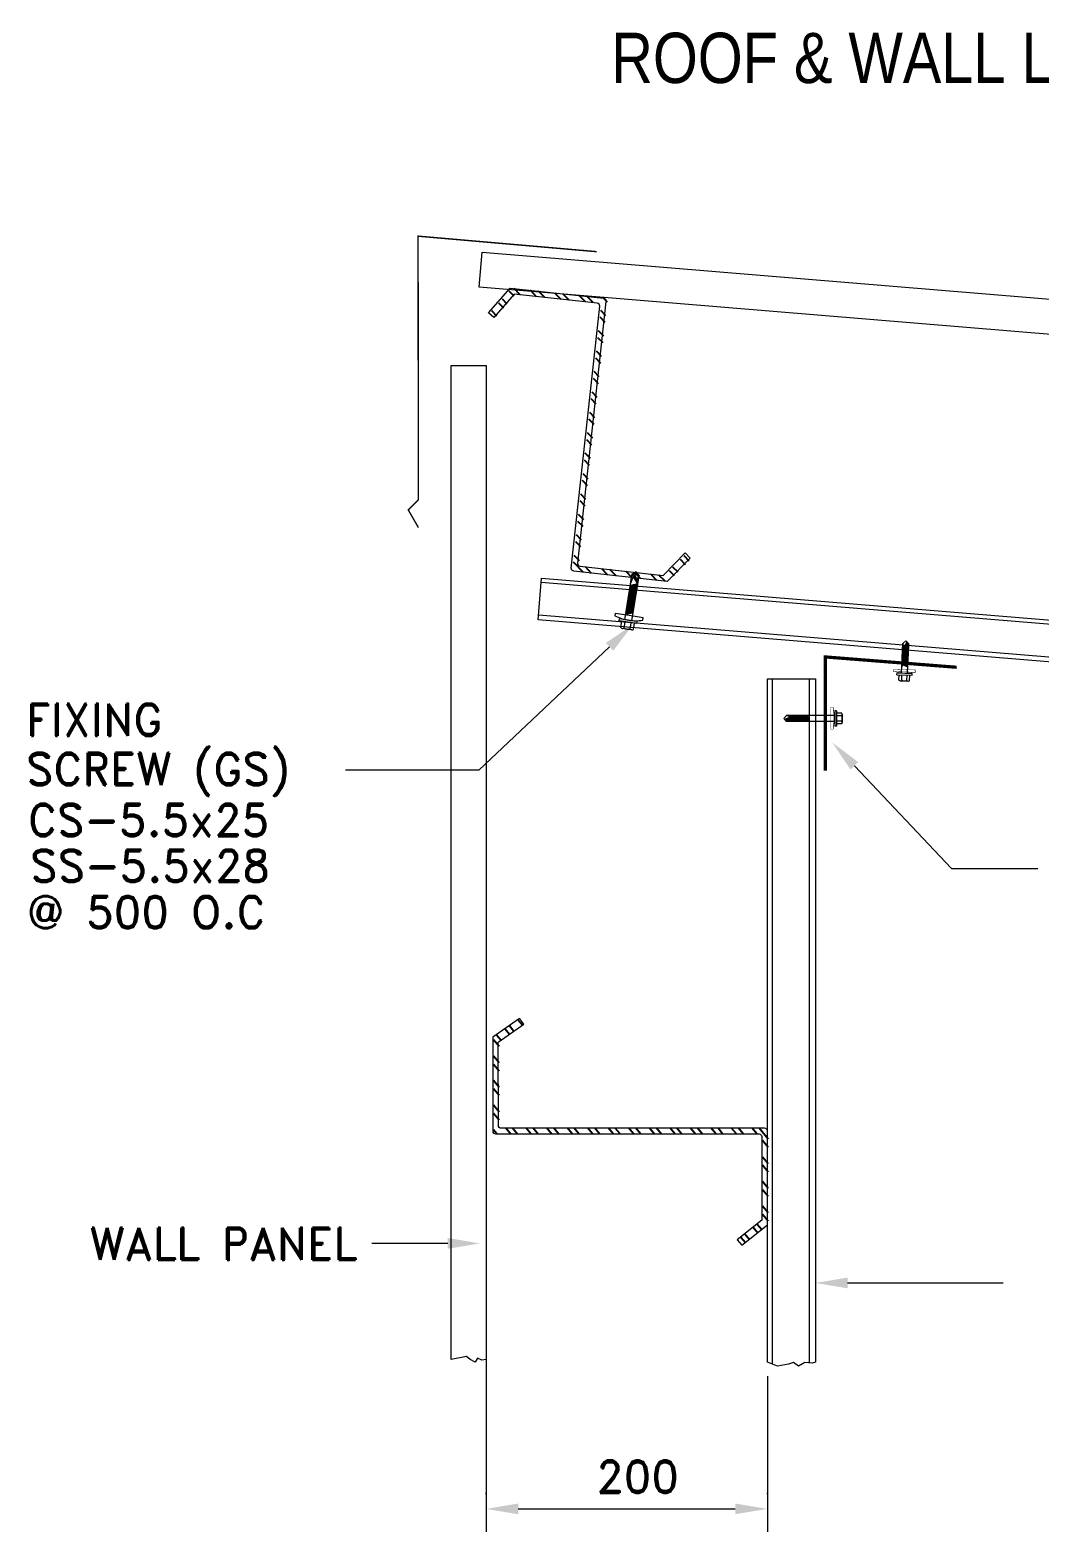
# Model space of a CAD drawing. Header units: millimetres. Extents: x 0 to 2669304, y -3314102 to 0.
# Drawn here: x 2469615 to 2475180, y -3292081 to -3283803 of the extents above; entities that cross this region are included whole.
import ezdxf

# ---------------------------------------------------------------- set-up
doc = ezdxf.new("R2010")
doc.units = ezdxf.units.MM
doc.header["$LTSCALE"] = 0.4
doc.header["$MEASUREMENT"] = 0
doc.header["$PDMODE"] = 34
for name, color, linetype in [('Dim', 7, 'Continuous'), ('MISCEL', 7, 'Continuous'), ('SECONDARY', 6, 'Continuous'), ('SHEETING', 150, 'Continuous')]:
    doc.layers.add(name, color=color, linetype=linetype)
doc.layers.add('TEXT', color=7, linetype='Continuous', lineweight=13)
doc.styles.add('ROMAND', font='romand.shx')
doc.styles.get("Standard").update_dxf_attribs({"font": 'ARIALN.TTF'})

# ---------------------------------------------------------------- blocks, each defined once
blk = doc.blocks.new('*X825')
at = {"color": 0}
for p, q in [((157.03, 187.26), (157.47, 187.7)), ((150.8, 186.86), (151.06, 187.12)), ((151.78, 186.78), (152.22, 187.22)), ((152.36, 186.84), (152.81, 187.28)), ((153.53, 186.94), (153.97, 187.38)), ((154.11, 186.99), (154.56, 187.44)), ((155.28, 187.1), (155.72, 187.54)), ((155.86, 187.15), (156.31, 187.6)), ((157.46, 187.15), (157.82, 187.52)), ((157.94, 186.58), (158.3, 186.94)), ((158.18, 186.29), (158.55, 186.65)), ((150.89, 185.89), (151.26, 186.26)), ((150.93, 185.4), (151.3, 185.77)), ((158.67, 185.71), (159.03, 186.08)), ((151.02, 184.43), (151.39, 184.8)), ((151.06, 183.94), (151.43, 184.31)), ((151.15, 182.97), (151.52, 183.34)), ((151.19, 182.48), (151.56, 182.85)), ((151.28, 181.51), (151.65, 181.88)), ((151.32, 181.02), (151.69, 181.39)), ((151.41, 180.05), (151.78, 180.42)), ((151.46, 179.56), (151.83, 179.93)), ((151.54, 178.59), (151.91, 178.96)), ((151.59, 178.1), (151.96, 178.47)), ((151.67, 177.13), (152.04, 177.5)), ((151.72, 176.64), (152.09, 177.01)), ((151.81, 175.67), (152.18, 176.04)), ((151.85, 175.18), (152.22, 175.55)), ((151.94, 174.21), (152.31, 174.58)), ((151.98, 173.72), (152.35, 174.09)), ((152.07, 172.75), (152.44, 173.12)), ((152.11, 172.27), (152.48, 172.63)), ((152.2, 171.29), (152.57, 171.66)), ((152.24, 170.81), (152.61, 171.17)), ((152.33, 169.83), (152.7, 170.2)), ((152.38, 169.35), (152.74, 169.71)), ((144.63, 168.49), (144.99, 168.86)), ((144.89, 168.22), (145.25, 168.58)), ((152.46, 168.37), (152.83, 168.74)), ((145.4, 167.68), (145.77, 168.04)), ((145.66, 167.41), (146.02, 167.77)), ((146.32, 167.01), (146.77, 167.45)), ((146.91, 167.06), (147.35, 167.5)), ((148.07, 167.17), (148.52, 167.61)), ((148.66, 167.22), (149.1, 167.66)), ((149.82, 167.33), (150.27, 167.77)), ((150.41, 167.38), (150.85, 167.82)), ((151.57, 167.48), (152.02, 167.93)), ((152.16, 167.54), (152.88, 168.25))]:
    blk.add_line(p, q, dxfattribs=at)

msp = doc.modelspace()

# ---------------------------------------------------------------- linework, layer by layer
at = {"color": 7, "lineweight": 9}
for p, q in [((2472128.3235, -3291873.0698), (2472128.3235, -3291864.7344)), ((2473678.6357, -3291873.0698), (2473678.6357, -3291864.7344)), ((2472305.6163, -3291953.3808), (2473501.3429, -3291953.3808))]:
    msp.add_line(p, q, dxfattribs=at)
for points in [[(2472305.6163, -3291923.832), (2472305.6163, -3291982.9296), (2472128.3235, -3291953.3808)], [(2473501.3429, -3291923.832), (2473501.3429, -3291982.9296), (2473678.6357, -3291953.3808)]]:
    msp.add_solid(points, dxfattribs=at)
at = {"layer": 'Defpoints', "lineweight": 9}
for p in [(2473678.6357, -3291953.3808), (2472128.3235, -3291961.7162), (2473678.6357, -3291961.7162)]:
    msp.add_point(p, dxfattribs=at)
at = {"layer": 'Dim', "color": 7, "lineweight": 9}
for p, q in [((2472808.7213, -3287201.7728), (2472088.5878, -3287882.5497)), ((2472088.5878, -3287882.5497), (2471354.1009, -3287882.5497)), ((2474157.3624, -3287858.0447), (2474692.5222, -3288424.3275)), ((2474692.5222, -3288424.3275), (2475168.6617, -3288424.3275)), ((2471916.9817, -3290490.0803), (2471498.6226, -3290490.0803)), ((2474120.0921, -3290708.0811), (2474977.4398, -3290708.0811))]:
    msp.add_line(p, q, dxfattribs=at)
at = {"layer": 'Dim', "lineweight": 9}
for p, q in [((2472128.3235, -3290815.2707), (2472128.3235, -3292080.5784)), ((2473678.6357, -3291221.0481), (2473678.6357, -3292080.5784))]:
    msp.add_line(p, q, dxfattribs=at)
at = {"layer": 'Dim', "color": 7, "lineweight": 9}
for points in [[(2472788.423, -3287180.2993), (2472829.0195, -3287223.2463), (2472937.5624, -3287079.9833)], [(2474135.8864, -3287878.3403), (2474178.8384, -3287837.749), (2474035.5884, -3287729.1888)], [(2471916.9817, -3290460.5315), (2471916.9817, -3290519.6291), (2472094.2745, -3290490.0803)], [(2474120.0921, -3290737.6299), (2474120.0921, -3290678.5323), (2473942.7993, -3290708.0811)]]:
    msp.add_solid(points, dxfattribs=at)
at = {"layer": 'MISCEL', "lineweight": 9}
for p, q in [((2472923.5199, -3286857.2585), (2472932.0848, -3286803.0149)), ((2472923.9106, -3286854.6311), (2472939.67, -3286814.2494)), ((2472928.943, -3286822.8535), (2472929.933, -3286816.6025)), ((2472954.4226, -3286788.5892), (2472932.0848, -3286803.0149)), ((2472964.2315, -3286854.0794), (2472932.555, -3286802.7112)), ((2472964.2315, -3286854.0794), (2472940.2002, -3286798.3959)), ((2472964.2315, -3286854.0794), (2472946.0877, -3286793.9718)), ((2472971.3918, -3286808.8649), (2472954.4226, -3286788.5892)), ((2472971.3887, -3286808.8611), (2472959.6575, -3286838.9266)), ((2472963.8408, -3286856.7068), (2472971.3918, -3286808.8649)), ((2472892.8653, -3287052.5842), (2472923.5199, -3286857.2585)), ((2472956.4094, -3286904.0335), (2472914.7287, -3286912.771)), ((2472956.7413, -3286901.9377), (2472915.0606, -3286910.6751)), ((2472957.0732, -3286899.8418), (2472915.3925, -3286908.5793)), ((2472957.4051, -3286897.7459), (2472915.7244, -3286906.4834)), ((2472957.737, -3286895.6501), (2472916.0563, -3286904.3875)), ((2472958.0689, -3286893.5542), (2472916.3882, -3286902.2917)), ((2472958.4008, -3286891.4583), (2472916.7202, -3286900.1958)), ((2472958.7328, -3286889.3625), (2472917.0521, -3286898.0999)), ((2472959.0647, -3286887.2666), (2472917.384, -3286896.0041)), ((2472959.3966, -3286885.1707), (2472917.7159, -3286893.9082)), ((2472953.5669, -3286903.888), (2472917.7446, -3286911.3973)), ((2472959.7285, -3286883.0749), (2472918.0478, -3286891.8123)), ((2472953.8988, -3286901.7921), (2472918.0765, -3286909.3015)), ((2472960.0604, -3286880.979), (2472918.3797, -3286889.7165)), ((2472954.2307, -3286899.6962), (2472918.4084, -3286907.2056)), ((2472960.3923, -3286878.8831), (2472918.7116, -3286887.6206)), ((2472954.5626, -3286897.6004), (2472918.7403, -3286905.1097)), ((2472960.7242, -3286876.7873), (2472919.0435, -3286885.5247)), ((2472954.8945, -3286895.5045), (2472919.0722, -3286903.0139)), ((2472961.0561, -3286874.6914), (2472919.3754, -3286883.4289)), ((2472955.2264, -3286893.4086), (2472919.4042, -3286900.918)), ((2472961.388, -3286872.5955), (2472919.7074, -3286881.333)), ((2472955.5583, -3286891.3128), (2472919.7361, -3286898.8222)), ((2472961.72, -3286870.4997), (2472920.0393, -3286879.2372)), ((2472955.8902, -3286889.2169), (2472920.068, -3286896.7263)), ((2472962.0519, -3286868.4038), (2472920.3712, -3286877.1413)), ((2472956.2221, -3286887.121), (2472920.3999, -3286894.6304)), ((2472962.3838, -3286866.3079), (2472920.7031, -3286875.0454)), ((2472956.5541, -3286885.0252), (2472920.7318, -3286892.5346)), ((2472962.7157, -3286864.2121), (2472921.035, -3286872.9496)), ((2472956.886, -3286882.9293), (2472921.0637, -3286890.4387)), ((2472963.0476, -3286862.1162), (2472921.3669, -3286870.8537)), ((2472957.2179, -3286880.8334), (2472921.3956, -3286888.3428)), ((2472963.3795, -3286860.0203), (2472921.6988, -3286868.7578)), ((2472957.5498, -3286878.7376), (2472921.7275, -3286886.247)), ((2472963.7114, -3286857.9245), (2472922.0307, -3286866.662)), ((2472957.8817, -3286876.6417), (2472922.0594, -3286884.1511)), ((2472964.0433, -3286855.8286), (2472922.3626, -3286864.5661)), ((2472958.2136, -3286874.5458), (2472922.3914, -3286882.0552)), ((2472958.5455, -3286872.45), (2472922.7233, -3286879.9594)), ((2472958.8774, -3286870.3541), (2472923.0552, -3286877.8635)), ((2472959.2093, -3286868.2582), (2472923.3871, -3286875.7676)), ((2472959.5413, -3286866.1624), (2472923.719, -3286873.6718)), ((2472959.8732, -3286864.0665), (2472924.0509, -3286871.5759)), ((2472960.2051, -3286861.9706), (2472924.3828, -3286869.48)), ((2472960.537, -3286859.8748), (2472924.7147, -3286867.3842)), ((2472960.8689, -3286857.7789), (2472925.0466, -3286865.2883)), ((2472932.1108, -3287058.7993), (2472963.8383, -3286856.6987)), ((2472957.8089, -3286843.6643), (2472957.7264, -3286843.8758)), ((2472943.502, -3286985.5377), (2472901.8213, -3286994.2752)), ((2472943.8339, -3286983.4419), (2472902.1532, -3286992.1793)), ((2472944.1658, -3286981.346), (2472902.4851, -3286990.0835)), ((2472944.4977, -3286979.2501), (2472902.817, -3286987.9876)), ((2472944.8296, -3286977.1543), (2472903.1489, -3286985.8917)), ((2472945.1615, -3286975.0584), (2472903.4808, -3286983.7959)), ((2472945.4935, -3286972.9625), (2472903.8128, -3286981.7)), ((2472945.8254, -3286970.8667), (2472904.1447, -3286979.6041)), ((2472946.1573, -3286968.7708), (2472904.4766, -3286977.5083)), ((2472946.4892, -3286966.6749), (2472904.8085, -3286975.4124)), ((2472940.6595, -3286985.3922), (2472904.8372, -3286992.9015)), ((2472946.8211, -3286964.5791), (2472905.1404, -3286973.3165)), ((2472940.9914, -3286983.2963), (2472905.1691, -3286990.8057)), ((2472947.153, -3286962.4832), (2472905.4723, -3286971.2207)), ((2472941.3233, -3286981.2004), (2472905.501, -3286988.7098)), ((2472947.4849, -3286960.3873), (2472905.8042, -3286969.1248)), ((2472941.6552, -3286979.1046), (2472905.8329, -3286986.614)), ((2472947.8168, -3286958.2915), (2472906.1361, -3286967.0289)), ((2472941.9871, -3286977.0087), (2472906.1648, -3286984.5181)), ((2472948.1487, -3286956.1956), (2472906.4681, -3286964.9331)), ((2472942.319, -3286974.9128), (2472906.4968, -3286982.4222)), ((2472948.4807, -3286954.0997), (2472906.8, -3286962.8372)), ((2472942.6509, -3286972.817), (2472906.8287, -3286980.3264)), ((2472948.8126, -3286952.0039), (2472907.1319, -3286960.7414)), ((2472942.9828, -3286970.7211), (2472907.1606, -3286978.2305)), ((2472949.1445, -3286949.908), (2472907.4638, -3286958.6455)), ((2472943.3148, -3286968.6252), (2472907.4925, -3286976.1346)), ((2472949.4228, -3286948.1505), (2472907.7421, -3286956.888)), ((2472943.6467, -3286966.5294), (2472907.8244, -3286974.0388)), ((2472949.7547, -3286946.0546), (2472908.074, -3286954.7921)), ((2472943.9786, -3286964.4335), (2472908.1563, -3286971.9429)), ((2472950.0866, -3286943.9588), (2472908.4059, -3286952.6963)), ((2472944.3105, -3286962.3376), (2472908.4882, -3286969.847)), ((2472950.4185, -3286941.8629), (2472908.7378, -3286950.6004)), ((2472944.6424, -3286960.2418), (2472908.8201, -3286967.7512)), ((2472950.7504, -3286939.767), (2472909.0698, -3286948.5045)), ((2472944.9743, -3286958.1459), (2472909.1521, -3286965.6553)), ((2472951.0824, -3286937.6712), (2472909.4017, -3286946.4087)), ((2472945.3062, -3286956.05), (2472909.484, -3286963.5594)), ((2472951.4143, -3286935.5753), (2472909.7336, -3286944.3128)), ((2472945.6381, -3286953.9542), (2472909.8159, -3286961.4636)), ((2472951.7462, -3286933.4794), (2472910.0655, -3286942.2169)), ((2472945.97, -3286951.8583), (2472910.1478, -3286959.3677)), ((2472952.0781, -3286931.3836), (2472910.3974, -3286940.1211)), ((2472946.2987, -3286949.783), (2472910.4764, -3286957.2924)), ((2472952.41, -3286929.2877), (2472910.7293, -3286938.0252)), ((2472946.5803, -3286948.0049), (2472910.758, -3286955.5143)), ((2472952.7583, -3286927.088), (2472911.0777, -3286935.8255)), ((2472946.9122, -3286945.9091), (2472911.0899, -3286953.4185)), ((2472953.0903, -3286924.9922), (2472911.4096, -3286933.7297)), ((2472947.2441, -3286943.8132), (2472911.4218, -3286951.3226)), ((2472953.4222, -3286922.8963), (2472911.7415, -3286931.6338)), ((2472947.576, -3286941.7174), (2472911.7538, -3286949.2267)), ((2472953.7541, -3286920.8004), (2472912.0734, -3286929.5379)), ((2472947.9079, -3286939.6215), (2472912.0857, -3286947.1309)), ((2472954.086, -3286918.7046), (2472912.4053, -3286927.4421)), ((2472948.2398, -3286937.5256), (2472912.4176, -3286945.035)), ((2472954.4179, -3286916.6087), (2472912.7372, -3286925.3462)), ((2472948.5717, -3286935.4298), (2472912.7495, -3286942.9391)), ((2472954.7498, -3286914.5128), (2472913.0691, -3286923.2503)), ((2472948.9037, -3286933.3339), (2472913.0814, -3286940.8433)), ((2472955.0817, -3286912.417), (2472913.401, -3286921.1545)), ((2472949.2356, -3286931.238), (2472913.4133, -3286938.7474)), ((2472955.4136, -3286910.3211), (2472913.7329, -3286919.0586)), ((2472949.5839, -3286929.0383), (2472913.7617, -3286936.5477)), ((2472955.7456, -3286908.2252), (2472914.0649, -3286916.9627)), ((2472949.9158, -3286926.9425), (2472914.0936, -3286934.4519)), ((2472956.0775, -3286906.1294), (2472914.3968, -3286914.8669)), ((2472950.2477, -3286924.8466), (2472914.4255, -3286932.356)), ((2472950.5797, -3286922.7508), (2472914.7574, -3286930.2601)), ((2472950.9116, -3286920.6549), (2472915.0893, -3286928.1643)), ((2472951.2435, -3286918.559), (2472915.4212, -3286926.0684)), ((2472951.5754, -3286916.4632), (2472915.7531, -3286923.9725)), ((2472951.9073, -3286914.3673), (2472916.085, -3286921.8767)), ((2472952.2392, -3286912.2714), (2472916.4169, -3286919.7808)), ((2472952.5711, -3286910.1756), (2472916.7489, -3286917.6849)), ((2472952.903, -3286908.0797), (2472917.0808, -3286915.5891)), ((2472953.2349, -3286905.9838), (2472917.4127, -3286913.4932)), ((2472861.9487, -3287058.9317), (2472863.6857, -3287047.9632)), ((2472959.7787, -3287074.4245), (2472861.9487, -3287058.9317)), ((2472961.5157, -3287063.456), (2472863.6857, -3287047.9632)), ((2472870.7937, -3287095.7495), (2472876.2653, -3287061.1989)), ((2472888.7417, -3287098.8471), (2472894.2528, -3287064.0475)), ((2472938.8552, -3287014.8798), (2472897.1745, -3287023.6173)), ((2472939.1871, -3287012.784), (2472897.5064, -3287021.5215)), ((2472939.519, -3287010.6881), (2472897.8384, -3287019.4256)), ((2472939.851, -3287008.5922), (2472898.1703, -3287017.3297)), ((2472940.1829, -3287006.4964), (2472898.5022, -3287015.2339)), ((2472940.5148, -3287004.4005), (2472898.8341, -3287013.138)), ((2472940.8467, -3287002.3046), (2472899.166, -3287011.0421)), ((2472941.1786, -3287000.2088), (2472899.4979, -3287008.9463)), ((2472941.5105, -3286998.1129), (2472899.8298, -3287006.8504)), ((2472935.6808, -3287016.8301), (2472899.8585, -3287024.3395)), ((2472941.8424, -3286996.017), (2472900.1617, -3287004.7545)), ((2472936.0127, -3287014.7343), (2472900.1904, -3287022.2437)), ((2472942.1743, -3286993.9212), (2472900.4936, -3287002.6587)), ((2472936.3446, -3287012.6384), (2472900.5224, -3287020.1478)), ((2472942.5062, -3286991.8253), (2472900.8256, -3287000.5628)), ((2472936.6765, -3287010.5425), (2472900.8543, -3287018.0519)), ((2472942.8382, -3286989.7295), (2472901.1575, -3286998.4669)), ((2472937.0084, -3287008.4467), (2472901.1862, -3287015.9561)), ((2472943.1701, -3286987.6336), (2472901.4894, -3286996.3711)), ((2472937.3404, -3287006.3508), (2472901.5181, -3287013.8602)), ((2472937.6723, -3287004.255), (2472901.85, -3287011.7643)), ((2472938.0042, -3287002.1591), (2472902.1819, -3287009.6685)), ((2472938.3361, -3287000.0632), (2472902.5138, -3287007.5726)), ((2472938.668, -3286997.9674), (2472902.8457, -3287005.4767)), ((2472938.9999, -3286995.8715), (2472903.1776, -3287003.3809)), ((2472939.3318, -3286993.7756), (2472903.5096, -3287001.285)), ((2472939.6637, -3286991.6798), (2472903.8415, -3286999.1891)), ((2472939.9956, -3286989.5839), (2472904.1734, -3286997.0933)), ((2472940.3276, -3286987.488), (2472904.5053, -3286994.9974)), ((2472921.9635, -3287104.1083), (2472927.4746, -3287069.3087)), ((2472959.7787, -3287074.4245), (2472961.5157, -3287063.456)), ((2472931.0218, -3287108.7793), (2472878.6835, -3287100.4907)), ((2472939.9905, -3287106.7078), (2472945.4621, -3287072.1573)), ((2474417.6722, -3287346.6515), (2474422.7651, -3287221.8087)), ((2474419.1021, -3287310.2307), (2474456.7665, -3287208.5714)), ((2474419.1748, -3287308.4467), (2474456.8393, -3287206.7874)), ((2474419.2476, -3287306.6627), (2474456.9121, -3287205.0034)), ((2474419.3204, -3287304.8787), (2474456.9848, -3287203.2194)), ((2474419.3932, -3287303.0947), (2474457.0576, -3287201.4354)), ((2474419.4659, -3287301.3107), (2474457.1304, -3287199.6514)), ((2474419.534, -3287299.6414), (2474457.1985, -3287197.9821)), ((2474421.4712, -3287310.5807), (2474454.5055, -3287206.9394)), ((2474421.544, -3287308.7967), (2474454.5783, -3287205.1554)), ((2474421.6168, -3287307.0127), (2474454.6511, -3287203.3713)), ((2474421.6896, -3287305.2287), (2474454.7239, -3287201.5873)), ((2474421.7623, -3287303.4447), (2474454.7966, -3287199.8033)), ((2474421.8351, -3287301.6607), (2474454.8694, -3287198.0193)), ((2474422.1506, -3287235.5019), (2474455.0926, -3287249.6034)), ((2474422.1577, -3287235.329), (2474455.0997, -3287249.4306)), ((2474422.2234, -3287233.7179), (2474455.1654, -3287247.8194)), ((2474422.2304, -3287233.545), (2474455.1724, -3287247.6466)), ((2474422.2962, -3287231.9339), (2474455.2382, -3287246.0354)), ((2474422.3032, -3287231.761), (2474455.2452, -3287245.8626)), ((2474422.3689, -3287230.1499), (2474455.311, -3287244.2514)), ((2474422.376, -3287229.977), (2474455.318, -3287244.0786)), ((2474422.4417, -3287228.3659), (2474455.3837, -3287242.4674)), ((2474422.4488, -3287228.193), (2474455.3908, -3287242.2946)), ((2474422.5145, -3287226.5819), (2474455.4565, -3287240.6834)), ((2474422.5216, -3287226.409), (2474455.4636, -3287240.5106)), ((2474422.5873, -3287224.7979), (2474455.5293, -3287238.8994)), ((2474422.5943, -3287224.625), (2474455.5363, -3287238.7266)), ((2474422.6601, -3287223.0139), (2474455.6021, -3287237.1154)), ((2474422.6671, -3287222.841), (2474455.6091, -3287236.9426)), ((2474422.7328, -3287221.2299), (2474455.6748, -3287235.3314)), ((2474422.7399, -3287221.057), (2474455.6819, -3287235.1586)), ((2474422.7617, -3287221.8151), (2474447.671, -3287175.2262)), ((2474422.7617, -3287221.8151), (2474451.7965, -3287179.8498)), ((2474422.7617, -3287221.8151), (2474424.3318, -3287183.3284)), ((2474422.7617, -3287221.8151), (2474457.3903, -3287184.6743)), ((2474422.8056, -3287219.4459), (2474455.7476, -3287233.5474)), ((2474422.8784, -3287217.6619), (2474455.8204, -3287231.7634)), ((2474422.9512, -3287215.8779), (2474455.8932, -3287229.9794)), ((2474423.0239, -3287214.0939), (2474455.966, -3287228.1954)), ((2474423.0967, -3287212.3099), (2474456.0387, -3287226.4114)), ((2474423.1695, -3287210.5259), (2474456.1115, -3287224.6274)), ((2474423.2423, -3287208.7419), (2474456.1843, -3287222.8434)), ((2474423.3151, -3287206.9579), (2474456.2571, -3287221.0594)), ((2474423.3878, -3287205.1739), (2474456.3298, -3287219.2754)), ((2474423.4606, -3287203.3899), (2474456.4026, -3287217.4914)), ((2474423.5334, -3287201.6059), (2474456.4754, -3287215.7074)), ((2474423.6062, -3287199.8219), (2474456.5482, -3287213.9234)), ((2474423.6789, -3287198.0379), (2474456.621, -3287212.1394)), ((2474423.7517, -3287196.2539), (2474456.6937, -3287210.3554)), ((2474424.3318, -3287183.3284), (2474441.6847, -3287169.4071)), ((2474424.335, -3287183.3258), (2474429.0412, -3287210.0703)), ((2474424.5268, -3287235.679), (2474452.8387, -3287247.7985)), ((2474424.5926, -3287234.0679), (2474452.9044, -3287246.1874)), ((2474424.5996, -3287233.895), (2474452.9115, -3287246.0145)), ((2474424.6653, -3287232.2839), (2474452.9772, -3287244.4034)), ((2474424.6724, -3287232.111), (2474452.9842, -3287244.2305)), ((2474424.7381, -3287230.4999), (2474453.05, -3287242.6194)), ((2474424.7452, -3287230.327), (2474453.057, -3287242.4465)), ((2474424.8109, -3287228.7159), (2474453.1227, -3287240.8354)), ((2474424.818, -3287228.543), (2474453.1298, -3287240.6625)), ((2474424.8837, -3287226.9319), (2474453.1955, -3287239.0514)), ((2474424.8907, -3287226.759), (2474453.2026, -3287238.8785)), ((2474424.9565, -3287225.1479), (2474453.2683, -3287237.2674)), ((2474424.9635, -3287224.975), (2474453.2753, -3287237.0945)), ((2474425.0292, -3287223.3639), (2474453.3411, -3287235.4834)), ((2474425.0363, -3287223.191), (2474453.3481, -3287235.3105)), ((2474425.102, -3287221.5799), (2474453.4139, -3287233.6994)), ((2474425.1748, -3287219.7959), (2474453.4866, -3287231.9154)), ((2474425.2476, -3287218.0119), (2474453.5594, -3287230.1314)), ((2474425.3203, -3287216.2279), (2474453.6322, -3287228.3474)), ((2474425.3931, -3287214.4439), (2474453.705, -3287226.5634)), ((2474425.4659, -3287212.6599), (2474453.7777, -3287224.7794)), ((2474425.5387, -3287210.8759), (2474453.8505, -3287222.9954)), ((2474425.6115, -3287209.0919), (2474453.9233, -3287221.2114)), ((2474425.6842, -3287207.3079), (2474453.9961, -3287219.4274)), ((2474425.757, -3287205.5239), (2474454.0689, -3287217.6434)), ((2474425.8298, -3287203.7399), (2474454.1416, -3287215.8594)), ((2474425.9026, -3287201.9559), (2474454.2144, -3287214.0754)), ((2474425.9753, -3287200.1719), (2474454.2872, -3287212.2914)), ((2474426.0481, -3287198.3879), (2474454.36, -3287210.5074)), ((2474426.1209, -3287196.6039), (2474454.4327, -3287208.7234)), ((2474429.7828, -3287214.2846), (2474429.8159, -3287214.4727)), ((2474441.6847, -3287169.4071), (2474457.728, -3287185.0026)), ((2474455.9356, -3287228.9383), (2474449.6121, -3287193.0167)), ((2474451.078, -3287348.0143), (2474455.9356, -3287228.9383)), ((2474455.9356, -3287228.9383), (2474457.728, -3287185.0026)), ((2474457.0391, -3287201.8892), (2474457.2562, -3287196.5684)), ((2474419.6068, -3287297.8574), (2474452.5488, -3287311.959)), ((2474419.6796, -3287296.0734), (2474452.6216, -3287310.175)), ((2474419.7524, -3287294.2894), (2474452.6944, -3287308.391)), ((2474419.8252, -3287292.5054), (2474452.7672, -3287306.607)), ((2474419.8979, -3287290.7214), (2474452.8399, -3287304.823)), ((2474419.9707, -3287288.9374), (2474452.9127, -3287303.039)), ((2474420.0435, -3287287.1534), (2474452.9855, -3287301.255)), ((2474420.1163, -3287285.3694), (2474453.0583, -3287299.471)), ((2474420.1891, -3287283.5854), (2474453.1311, -3287297.687)), ((2474420.2654, -3287281.7131), (2474453.2074, -3287295.8146)), ((2474420.3382, -3287279.9291), (2474453.2802, -3287294.0306)), ((2474420.411, -3287278.1451), (2474453.353, -3287292.2466)), ((2474420.4838, -3287276.3611), (2474453.4258, -3287290.4626)), ((2474420.5565, -3287274.5771), (2474453.4986, -3287288.6786)), ((2474420.6293, -3287272.7931), (2474453.5713, -3287286.8946)), ((2474420.7021, -3287271.0091), (2474453.6441, -3287285.1106)), ((2474420.7749, -3287269.2251), (2474453.7169, -3287283.3266)), ((2474420.8477, -3287267.4411), (2474453.7897, -3287281.5426)), ((2474420.9204, -3287265.6571), (2474453.8624, -3287279.7586)), ((2474420.9826, -3287264.1342), (2474453.9246, -3287278.2358)), ((2474420.9932, -3287263.8731), (2474453.9352, -3287277.9746)), ((2474421.0553, -3287262.3502), (2474453.9973, -3287276.4518)), ((2474421.066, -3287262.0891), (2474454.008, -3287276.1906)), ((2474421.1281, -3287260.5662), (2474454.0701, -3287274.6678)), ((2474421.1388, -3287260.3051), (2474454.0808, -3287274.4066)), ((2474421.2009, -3287258.7822), (2474454.1429, -3287272.8838)), ((2474421.2115, -3287258.5211), (2474454.1536, -3287272.6226)), ((2474421.2737, -3287256.9982), (2474454.2157, -3287271.0998)), ((2474421.2843, -3287256.7371), (2474454.2263, -3287270.8386)), ((2474421.3464, -3287255.2142), (2474454.2885, -3287269.3158)), ((2474421.3571, -3287254.9531), (2474454.2991, -3287269.0546)), ((2474421.4192, -3287253.4302), (2474454.3612, -3287267.5318)), ((2474421.4299, -3287253.1691), (2474454.3719, -3287267.2706)), ((2474421.492, -3287251.6462), (2474454.434, -3287265.7478)), ((2474421.5027, -3287251.3851), (2474454.4447, -3287265.4866)), ((2474421.5648, -3287249.8622), (2474454.5068, -3287263.9638)), ((2474421.5754, -3287249.601), (2474454.5174, -3287263.7026)), ((2474421.6376, -3287248.0782), (2474454.5796, -3287262.1798)), ((2474421.6482, -3287247.817), (2474454.5902, -3287261.9186)), ((2474421.7139, -3287246.2059), (2474454.6559, -3287260.3074)), ((2474421.721, -3287246.033), (2474454.663, -3287260.1346)), ((2474421.7867, -3287244.4219), (2474454.7287, -3287258.5234)), ((2474421.7938, -3287244.249), (2474454.7358, -3287258.3506)), ((2474421.8595, -3287242.6379), (2474454.8015, -3287256.7394)), ((2474421.8665, -3287242.465), (2474454.8086, -3287256.5666)), ((2474421.9032, -3287299.9914), (2474450.2151, -3287312.1109)), ((2474421.9323, -3287240.8539), (2474454.8743, -3287254.9554)), ((2474421.9393, -3287240.681), (2474454.8813, -3287254.7826)), ((2474421.976, -3287298.2074), (2474450.2878, -3287310.3269)), ((2474422.0051, -3287239.0699), (2474454.9471, -3287253.1714)), ((2474422.0121, -3287238.897), (2474454.9541, -3287252.9986)), ((2474422.0488, -3287296.4234), (2474450.3606, -3287308.5429)), ((2474422.0778, -3287237.2859), (2474455.0198, -3287251.3874)), ((2474422.0849, -3287237.113), (2474455.0269, -3287251.2146)), ((2474422.1216, -3287294.6394), (2474450.4334, -3287306.7589)), ((2474422.1943, -3287292.8554), (2474450.5062, -3287304.9749)), ((2474422.2671, -3287291.0714), (2474450.579, -3287303.1909)), ((2474422.3399, -3287289.2874), (2474450.6517, -3287301.4069)), ((2474422.4127, -3287287.5034), (2474450.7245, -3287299.6229)), ((2474422.4855, -3287285.7194), (2474450.7973, -3287297.8389)), ((2474422.5618, -3287283.8471), (2474450.8737, -3287295.9666)), ((2474422.6346, -3287282.0631), (2474450.9465, -3287294.1826)), ((2474422.7074, -3287280.2791), (2474451.0192, -3287292.3986)), ((2474422.7802, -3287278.4951), (2474451.092, -3287290.6146)), ((2474422.8529, -3287276.7111), (2474451.1648, -3287288.8306)), ((2474422.9257, -3287274.9271), (2474451.2376, -3287287.0466)), ((2474422.9985, -3287273.1431), (2474451.3103, -3287285.2626)), ((2474423.0713, -3287271.3591), (2474451.3831, -3287283.4786)), ((2474423.1441, -3287269.5751), (2474451.4559, -3287281.6946)), ((2474423.2168, -3287267.7911), (2474451.5287, -3287279.9106)), ((2474423.2896, -3287266.0071), (2474451.6015, -3287278.1266)), ((2474423.3517, -3287264.4842), (2474451.6636, -3287276.6037)), ((2474423.3624, -3287264.2231), (2474451.6742, -3287276.3426)), ((2474423.4245, -3287262.7002), (2474451.7364, -3287274.8197)), ((2474423.4352, -3287262.4391), (2474451.747, -3287274.5586)), ((2474423.4973, -3287260.9162), (2474451.8091, -3287273.0357)), ((2474423.5079, -3287260.6551), (2474451.8198, -3287272.7746)), ((2474423.5701, -3287259.1322), (2474451.8819, -3287271.2517)), ((2474423.5807, -3287258.8711), (2474451.8926, -3287270.9906)), ((2474423.6428, -3287257.3482), (2474451.9547, -3287269.4677)), ((2474423.6535, -3287257.0871), (2474451.9653, -3287269.2066)), ((2474423.7156, -3287255.5642), (2474452.0275, -3287267.6837)), ((2474423.7263, -3287255.3031), (2474452.0381, -3287267.4226)), ((2474423.7884, -3287253.7802), (2474452.1002, -3287265.8997)), ((2474423.7991, -3287253.519), (2474452.1109, -3287265.6386)), ((2474423.8612, -3287251.9962), (2474452.173, -3287264.1157)), ((2474423.8718, -3287251.735), (2474452.1837, -3287263.8545)), ((2474423.934, -3287250.2122), (2474452.2458, -3287262.3317)), ((2474423.9446, -3287249.951), (2474452.2565, -3287262.0705)), ((2474424.0103, -3287248.3399), (2474452.3222, -3287260.4594)), ((2474424.0174, -3287248.167), (2474452.3292, -3287260.2865)), ((2474424.0831, -3287246.5559), (2474452.395, -3287258.6754)), ((2474424.0902, -3287246.383), (2474452.402, -3287258.5025)), ((2474424.1559, -3287244.7719), (2474452.4677, -3287256.8914)), ((2474424.1629, -3287244.599), (2474452.4748, -3287256.7185)), ((2474424.2287, -3287242.9879), (2474452.5405, -3287255.1074)), ((2474424.2357, -3287242.815), (2474452.5476, -3287254.9345)), ((2474424.3015, -3287241.2039), (2474452.6133, -3287253.3234)), ((2474424.3085, -3287241.031), (2474452.6203, -3287253.1505)), ((2474424.3742, -3287239.4199), (2474452.6861, -3287251.5394)), ((2474424.3813, -3287239.247), (2474452.6931, -3287251.3665)), ((2474424.447, -3287237.6359), (2474452.7589, -3287249.7554)), ((2474424.4541, -3287237.463), (2474452.7659, -3287249.5825)), ((2474424.5198, -3287235.8519), (2474452.8316, -3287247.9714)), ((2474392.3286, -3287355.6864), (2474392.7094, -3287346.35)), ((2474392.3286, -3287355.6864), (2474475.6014, -3287359.0835)), ((2474392.7094, -3287346.35), (2474475.9823, -3287349.7471)), ((2474403.3151, -3287385.593), (2474404.5148, -3287356.1836)), ((2474410.3718, -3287388.7852), (2474454.9222, -3287390.6026)), ((2474418.6174, -3287386.4296), (2474419.8258, -3287356.8082)), ((2474446.8958, -3287387.5832), (2474448.1042, -3287357.9618)), ((2474462.2154, -3287387.9958), (2474463.4152, -3287358.5864)), ((2474475.6014, -3287359.0835), (2474475.9823, -3287349.7471)), ((2474058.3143, -3287555.4005), (2474048.9702, -3287555.4005)), ((2474048.9702, -3287555.4005), (2474048.9702, -3287638.7427)), ((2474058.3143, -3287555.4005), (2474058.3143, -3287638.7427)), ((2473783.3705, -3287580.3517), (2473768.7534, -3287597.1228)), ((2473768.7534, -3287597.1228), (2473783.682, -3287613.7884)), ((2473821.8891, -3287580.3517), (2473774.3237, -3287603.3412)), ((2473821.8891, -3287580.3517), (2473778.7752, -3287607.6518)), ((2473821.8891, -3287580.3517), (2473783.3678, -3287613.4376)), ((2473783.3678, -3287580.3548), (2473809.8981, -3287586.1472)), ((2473821.8891, -3287580.3517), (2473783.3705, -3287580.3517)), ((2473827.6543, -3287613.7884), (2473783.682, -3287613.7884)), ((2473827.6543, -3287613.7884), (2473792.0203, -3287606.0059)), ((2473800.5826, -3287613.7884), (2473795.2574, -3287613.7884)), ((2473796.3088, -3287580.299), (2473809.0559, -3287613.7884)), ((2473796.5619, -3287582.6804), (2473807.5173, -3287611.4627)), ((2473798.0943, -3287580.299), (2473810.8414, -3287613.7884)), ((2473798.3474, -3287582.6804), (2473809.3028, -3287611.4627)), ((2473799.8798, -3287580.299), (2473812.6268, -3287613.7884)), ((2473800.1329, -3287582.6804), (2473811.0883, -3287611.4627)), ((2473801.6653, -3287580.299), (2473814.4123, -3287613.7884)), ((2473801.9184, -3287582.6804), (2473812.8738, -3287611.4627)), ((2473803.4507, -3287580.299), (2473816.1978, -3287613.7884)), ((2473803.7039, -3287582.6804), (2473814.6593, -3287611.4627)), ((2473805.2362, -3287580.299), (2473817.9833, -3287613.7884)), ((2473805.4894, -3287582.6804), (2473816.4448, -3287611.4627)), ((2473807.0217, -3287580.299), (2473819.7688, -3287613.7884)), ((2473807.2748, -3287582.6804), (2473818.2303, -3287611.4627)), ((2473808.8072, -3287580.299), (2473821.5543, -3287613.7884)), ((2473809.0603, -3287582.6804), (2473820.0157, -3287611.4627)), ((2473810.5927, -3287580.299), (2473823.3398, -3287613.7884)), ((2473810.8458, -3287582.6804), (2473821.8012, -3287611.4627)), ((2473812.3782, -3287580.299), (2473825.1252, -3287613.7884)), ((2473812.6313, -3287582.6804), (2473823.5867, -3287611.4627)), ((2473814.0787, -3287587.06), (2473814.2654, -3287587.1007)), ((2473814.1636, -3287580.299), (2473826.9107, -3287613.7884)), ((2473814.4168, -3287582.6804), (2473825.3722, -3287611.4627)), ((2473815.9491, -3287580.299), (2473828.6962, -3287613.7884)), ((2473816.2023, -3287582.6804), (2473827.1577, -3287611.4627)), ((2473817.7346, -3287580.299), (2473830.4817, -3287613.7884)), ((2473817.9878, -3287582.6804), (2473828.9432, -3287611.4627)), ((2473819.5201, -3287580.299), (2473832.2672, -3287613.7884)), ((2473819.7732, -3287582.6804), (2473830.7286, -3287611.4627)), ((2473821.1326, -3287580.299), (2473833.8797, -3287613.7884)), ((2473821.3056, -3287580.299), (2473834.0527, -3287613.7884)), ((2473821.5587, -3287582.6804), (2473832.5141, -3287611.4627)), ((2474048.2539, -3287580.3548), (2473821.8827, -3287580.3548)), ((2473822.9181, -3287580.299), (2473835.6652, -3287613.7884)), ((2473823.0911, -3287580.299), (2473835.8381, -3287613.7884)), ((2473823.1712, -3287582.6804), (2473834.1266, -3287611.4627)), ((2473823.3442, -3287582.6804), (2473834.2996, -3287611.4627)), ((2473824.7036, -3287580.299), (2473837.4507, -3287613.7884)), ((2473824.8766, -3287580.299), (2473837.6236, -3287613.7884)), ((2473824.9567, -3287582.6804), (2473835.9121, -3287611.4627)), ((2473825.1297, -3287582.6804), (2473836.0851, -3287611.4627)), ((2473826.4891, -3287580.299), (2473839.2361, -3287613.7884)), ((2473826.662, -3287580.299), (2473839.4091, -3287613.7884)), ((2473826.7422, -3287582.6804), (2473837.6976, -3287611.4627)), ((2473826.9152, -3287582.6804), (2473837.8706, -3287611.4627)), ((2474048.2539, -3287613.7884), (2473827.6543, -3287613.7884)), ((2473828.2745, -3287580.299), (2473841.0216, -3287613.7884)), ((2473828.4475, -3287580.299), (2473841.1946, -3287613.7884)), ((2473828.5277, -3287582.6804), (2473839.4831, -3287611.4627)), ((2473828.7007, -3287582.6804), (2473839.6561, -3287611.4627)), ((2473830.06, -3287580.299), (2473842.8071, -3287613.7884)), ((2473830.233, -3287580.299), (2473842.9801, -3287613.7884)), ((2473830.3132, -3287582.6804), (2473841.2686, -3287611.4627)), ((2473830.4861, -3287582.6804), (2473841.4416, -3287611.4627)), ((2473831.8455, -3287580.299), (2473844.5926, -3287613.7884)), ((2473832.0185, -3287580.299), (2473844.7656, -3287613.7884)), ((2473832.0987, -3287582.6804), (2473843.0541, -3287611.4627)), ((2473832.2716, -3287582.6804), (2473843.227, -3287611.4627)), ((2473833.631, -3287580.299), (2473846.3781, -3287613.7884)), ((2473833.804, -3287580.299), (2473846.5511, -3287613.7884)), ((2473833.8841, -3287582.6804), (2473844.8396, -3287611.4627)), ((2473834.0571, -3287582.6804), (2473845.0125, -3287611.4627)), ((2473835.4165, -3287580.299), (2473848.1636, -3287613.7884)), ((2473835.5895, -3287580.299), (2473848.3365, -3287613.7884)), ((2473835.6696, -3287582.6804), (2473846.625, -3287611.4627)), ((2473835.8426, -3287582.6804), (2473846.798, -3287611.4627)), ((2473837.202, -3287580.299), (2473849.949, -3287613.7884)), ((2473837.3749, -3287580.299), (2473850.122, -3287613.7884)), ((2473837.4551, -3287582.6804), (2473848.4105, -3287611.4627)), ((2473837.6281, -3287582.6804), (2473848.5835, -3287611.4627)), ((2473838.9875, -3287580.299), (2473851.7345, -3287613.7884)), ((2473839.1604, -3287580.299), (2473851.9075, -3287613.7884)), ((2473839.2406, -3287582.6804), (2473850.196, -3287611.4627)), ((2473839.4136, -3287582.6804), (2473850.369, -3287611.4627)), ((2473840.7729, -3287580.299), (2473853.52, -3287613.7884)), ((2473840.9459, -3287580.299), (2473853.693, -3287613.7884)), ((2473841.0261, -3287582.6804), (2473851.9815, -3287611.4627)), ((2473841.1991, -3287582.6804), (2473852.1545, -3287611.4627)), ((2473842.5584, -3287580.299), (2473855.3055, -3287613.7884)), ((2473842.7314, -3287580.299), (2473855.4785, -3287613.7884)), ((2473842.8116, -3287582.6804), (2473853.767, -3287611.4627)), ((2473842.9845, -3287582.6804), (2473853.9399, -3287611.4627)), ((2473844.3439, -3287580.299), (2473857.091, -3287613.7884)), ((2473844.5169, -3287580.299), (2473857.264, -3287613.7884)), ((2473844.597, -3287582.6804), (2473855.5525, -3287611.4627)), ((2473844.77, -3287582.6804), (2473855.7254, -3287611.4627)), ((2473846.1294, -3287580.299), (2473858.8765, -3287613.7884)), ((2473846.3024, -3287580.299), (2473859.0494, -3287613.7884)), ((2473846.3825, -3287582.6804), (2473857.3379, -3287611.4627)), ((2473846.5555, -3287582.6804), (2473857.5109, -3287611.4627)), ((2473847.9149, -3287580.299), (2473860.662, -3287613.7884)), ((2473848.168, -3287582.6804), (2473859.1234, -3287611.4627)), ((2473848.1763, -3287580.299), (2473860.9234, -3287613.7884)), ((2473848.341, -3287582.6804), (2473859.2964, -3287611.4627)), ((2473849.7004, -3287580.299), (2473862.4474, -3287613.7884)), ((2473849.9535, -3287582.6804), (2473860.9089, -3287611.4627)), ((2473849.9618, -3287580.299), (2473862.7088, -3287613.7884)), ((2473850.2149, -3287582.6804), (2473861.1703, -3287611.4627)), ((2473851.4858, -3287580.299), (2473864.2329, -3287613.7884)), ((2473851.739, -3287582.6804), (2473862.6944, -3287611.4627)), ((2473851.7473, -3287580.299), (2473864.4943, -3287613.7884)), ((2473852.0004, -3287582.6804), (2473862.9558, -3287611.4627)), ((2473853.2713, -3287580.299), (2473866.0184, -3287613.7884)), ((2473853.5245, -3287582.6804), (2473864.4799, -3287611.4627)), ((2473853.5327, -3287580.299), (2473866.2798, -3287613.7884)), ((2473853.7859, -3287582.6804), (2473864.7413, -3287611.4627)), ((2473855.0568, -3287580.299), (2473867.8039, -3287613.7884)), ((2473855.31, -3287582.6804), (2473866.2654, -3287611.4627)), ((2473855.3182, -3287580.299), (2473868.0653, -3287613.7884)), ((2473855.5714, -3287582.6804), (2473866.5268, -3287611.4627)), ((2473856.8423, -3287580.299), (2473869.5894, -3287613.7884)), ((2473857.0954, -3287582.6804), (2473868.0509, -3287611.4627)), ((2473857.1037, -3287580.299), (2473869.8508, -3287613.7884)), ((2473857.3568, -3287582.6804), (2473868.3123, -3287611.4627)), ((2473858.6278, -3287580.299), (2473871.3749, -3287613.7884)), ((2473858.8809, -3287582.6804), (2473869.8363, -3287611.4627)), ((2473858.8892, -3287580.299), (2473871.6363, -3287613.7884)), ((2473859.1423, -3287582.6804), (2473870.0977, -3287611.4627)), ((2473860.4133, -3287580.299), (2473873.1603, -3287613.7884)), ((2473860.6664, -3287582.6804), (2473871.6218, -3287611.4627)), ((2473860.6747, -3287580.299), (2473873.4218, -3287613.7884)), ((2473860.9278, -3287582.6804), (2473871.8832, -3287611.4627)), ((2473862.1988, -3287580.299), (2473874.9458, -3287613.7884)), ((2473862.4519, -3287582.6804), (2473873.4073, -3287611.4627)), ((2473862.4602, -3287580.299), (2473875.2072, -3287613.7884)), ((2473862.7133, -3287582.6804), (2473873.6687, -3287611.4627)), ((2473863.9842, -3287580.299), (2473876.7313, -3287613.7884)), ((2473864.2374, -3287582.6804), (2473875.1928, -3287611.4627)), ((2473864.2456, -3287580.299), (2473876.9927, -3287613.7884)), ((2473864.4988, -3287582.6804), (2473875.4542, -3287611.4627)), ((2473865.7697, -3287580.299), (2473878.5168, -3287613.7884)), ((2473866.0229, -3287582.6804), (2473876.9783, -3287611.4627)), ((2473867.5552, -3287580.299), (2473880.3023, -3287613.7884)), ((2473867.8083, -3287582.6804), (2473878.7638, -3287611.4627)), ((2473869.3407, -3287580.299), (2473882.0878, -3287613.7884)), ((2473869.5938, -3287582.6804), (2473880.5492, -3287611.4627)), ((2473871.1262, -3287580.299), (2473883.8733, -3287613.7884)), ((2473871.3793, -3287582.6804), (2473882.3347, -3287611.4627)), ((2473872.9117, -3287580.299), (2473885.6587, -3287613.7884)), ((2473873.1648, -3287582.6804), (2473884.1202, -3287611.4627)), ((2473874.6972, -3287580.299), (2473887.4442, -3287613.7884)), ((2473874.9503, -3287582.6804), (2473885.9057, -3287611.4627)), ((2473876.4826, -3287580.299), (2473889.2297, -3287613.7884)), ((2473876.7358, -3287582.6804), (2473887.6912, -3287611.4627)), ((2473878.2681, -3287580.299), (2473891.0152, -3287613.7884)), ((2473878.5213, -3287582.6804), (2473889.4767, -3287611.4627)), ((2473880.0536, -3287580.299), (2473892.8007, -3287613.7884)), ((2473880.3067, -3287582.6804), (2473891.2622, -3287611.4627)), ((2473881.8391, -3287580.299), (2473894.5862, -3287613.7884)), ((2473882.0922, -3287582.6804), (2473893.0476, -3287611.4627)), ((2473883.713, -3287580.299), (2473896.4601, -3287613.7884)), ((2473883.8777, -3287582.6804), (2473894.8331, -3287611.4627)), ((2473885.4985, -3287580.299), (2473898.2456, -3287613.7884)), ((2473885.7516, -3287582.6804), (2473896.707, -3287611.4627)), ((2473887.284, -3287580.299), (2473900.0311, -3287613.7884)), ((2473887.5371, -3287582.6804), (2473898.4925, -3287611.4627)), ((2473889.0695, -3287580.299), (2473901.8165, -3287613.7884)), ((2473889.3226, -3287582.6804), (2473900.278, -3287611.4627)), ((2473890.8549, -3287580.299), (2473903.602, -3287613.7884)), ((2473891.1081, -3287582.6804), (2473902.0635, -3287611.4627)), ((2473892.6404, -3287580.299), (2473905.3875, -3287613.7884)), ((2473892.8936, -3287582.6804), (2473903.849, -3287611.4627)), ((2473894.4259, -3287580.299), (2473907.173, -3287613.7884)), ((2473894.6791, -3287582.6804), (2473905.6345, -3287611.4627)), ((2473896.2114, -3287580.299), (2473908.9585, -3287613.7884)), ((2473896.4645, -3287582.6804), (2473907.42, -3287611.4627)), ((2473897.9969, -3287580.299), (2473910.744, -3287613.7884)), ((2473898.25, -3287582.6804), (2473909.2054, -3287611.4627)), ((2473900.0355, -3287582.6804), (2473910.9909, -3287611.4627)), ((2474058.3143, -3287638.7427), (2474048.9702, -3287638.7427)), ((2474087.7482, -3287567.5969), (2474058.3143, -3287567.5969)), ((2474087.9604, -3287582.9206), (2474058.3143, -3287582.9206)), ((2474087.9604, -3287611.2226), (2474058.3143, -3287611.2226)), ((2474087.7482, -3287626.5462), (2474058.3143, -3287626.5462)), ((2474090.6501, -3287574.7779), (2474090.6501, -3287619.3653))]:
    msp.add_line(p, q, dxfattribs=at)
msp.add_lwpolyline([(2472912.3451, -3287055.0112, 0.082540461), (2472992.0528, -3287055.2879), (2472994.0907, -3287042.4196), (2472916.535, -3287030.1375), (2472838.9793, -3287017.8555), (2472836.9414, -3287030.7237, 0.082540461), (2472912.8343, -3287055.0887)], format="xyb", dxfattribs=at)
msp.add_lwpolyline([(2472932.1108, -3287058.7993), (2472892.8653, -3287052.5842)], dxfattribs=at)
at = {"layer": 'MISCEL', "lineweight": 9, "const_width": 2.3191}
for points in [[(2474493.8952, -3287329.9535), (2474372.713, -3287325.0099), (2474372.2, -3287337.5855), (2474493.3822, -3287342.5291)], [(2474028.4629, -3287655.8339), (2474028.4629, -3287534.5508), (2474041.0489, -3287534.5508), (2474041.0489, -3287655.8339)]]:
    msp.add_lwpolyline(points, close=True, dxfattribs=at)
for points in [[(2474493.3822, -3287342.5291, -0.094403455), (2474372.2, -3287337.5855, -0.094403455)], [(2474041.0489, -3287655.8339, 0.094403455), (2474041.0489, -3287534.5508, 0.094403455)]]:
    msp.add_lwpolyline(points, format="xyb", dxfattribs=at)
at = {"layer": 'MISCEL', "lineweight": 9}
for centre, radius, start, end in [((2472881.5951, -3287086.7103), 14.0846, 218.03283531, 300.62989262), ((2472912.2422, -3287057.9732), 47.1482, 240.10324814, 281.89895654), ((2472932.5105, -3287094.7735), 14.0846, 221.37231205, 303.96936937), ((2474411.4598, -3287376.9841), 11.8511, 224.69565746, 307.29271478), ((2474434.2673, -3287349.9753), 39.6716, 246.76607027, 288.56177867), ((2474454.799, -3287378.7521), 11.8511, 228.03513419, 310.63219151), ((2474078.8145, -3287575.384), 11.8511, 320.37120971, 42.96826703), ((2474078.8145, -3287618.7592), 11.8511, 317.03173297, 39.62879029), ((2474050.8985, -3287597.0716), 39.6716, 339.10214581, 20.89785419)]:
    msp.add_arc(centre, radius, start, end, dxfattribs=at)
at = {"layer": 'SECONDARY', "color": 6, "lineweight": 9}
for points in [[(2472260.6534, -3285224.5438), (2472774.888, -3285280.9028, -0.414213562), (2472788.5559, -3285297.9355), (2472631.8092, -3286741.0302, 0.414213562), (2472645.4772, -3286758.0629), (2473103.2194, -3286808.2305), (2473224.5949, -3286684.888), (2473252.7501, -3286712.5943), (2473125.6465, -3286841.7578), (2472611.4119, -3286785.3987, -0.414213562), (2472597.744, -3286768.3661), (2472754.4906, -3285325.2713, 0.414213562), (2472740.8227, -3285308.2387), (2472283.7584, -3285258.1454), (2472171.2718, -3285387.0548), (2472141.5087, -3285361.0835)], [(2472164.5652, -3289353.6346), (2472165.0659, -3289870.9482, 0.414213562), (2472180.5231, -3289886.3754), (2473632.1056, -3289886.3754, -0.414213562), (2473647.5628, -3289901.8027), (2473648.0085, -3290362.2856), (2473512.2808, -3290469.6324), (2473536.7847, -3290500.6149), (2473678.9181, -3290388.2019), (2473678.4173, -3289870.8884, 0.414213562), (2473662.9601, -3289855.4611), (2472211.3776, -3289855.4611, -0.414213562), (2472195.9204, -3289840.0339), (2472195.4753, -3289380.2329), (2472335.7777, -3289282.3242), (2472313.1721, -3289249.9306)]]:
    msp.add_lwpolyline(points, format="xyb", close=True, dxfattribs=at)
at = {"layer": 'SHEETING', "lineweight": 9}
for points, const_width in [([(2471755.6144, -3286545.1481), (2471699.3896, -3286447.6778), (2471755.6144, -3286391.8031), (2471755.6144, -3285361.8584), (2471753.6936, -3285416.5345), (2471753.6936, -3284938.7647), (2472736.8965, -3285024.1685)], 7.7211), ([(2474721.4279, -3287314.8951), (2473998.0234, -3287257.8879), (2473998.0234, -3287884.2447)], 17.7293)]:
    msp.add_lwpolyline(points, dxfattribs=dict(at, const_width=const_width))
for points in [[(2472106.3912, -3285027.4553), (2480677.2695, -3285736.9576), (2480677.5731, -3285771.9535), (2480656.7809, -3285806.7616), (2480677.9964, -3285833.7931), (2480659.0231, -3285858.205), (2480665.0102, -3285888.2445), (2480663.2635, -3285906.2434), (2480656.3915, -3285928.9173), (2472090.4753, -3285219.8255)], [(2471935.296, -3291130.5294), (2471935.296, -3285652.3159), (2472128.3235, -3285652.3159), (2472128.3235, -3291130.5294), (2472104.9288, -3291133.71), (2472081.0758, -3291121.9142), (2472068.2975, -3291145.5058), (2472041.0369, -3291129.985), (2472020.5916, -3291113.8434)], [(2472433.4938, -3286822.8766), (2480530.2818, -3287489.6938), (2480540.6052, -3287533.5182), (2480510.9936, -3287569.3043), (2480531.4433, -3287605.6557), (2480520.1354, -3287660.4008), (2480514.3072, -3287708.5414), (2480511.1828, -3287720.5381), (2472414.3948, -3287053.7209)], [(2473678.6357, -3291143.837), (2473678.6357, -3287379.0988), (2473942.7993, -3287379.0988), (2473942.7993, -3291143.837), (2473925.3482, -3291150.7427), (2473885.3093, -3291147.0177), (2473849.5299, -3291166.8843), (2473821.4175, -3291147.0177), (2473794.157, -3291155.0885), (2473733.6727, -3291166.8843)]]:
    msp.add_lwpolyline(points, close=True, dxfattribs=at)
for points in [[(2472431.5839, -3286845.9611), (2480535.865, -3287513.3953)], [(2472418.166, -3287025.8417), (2480514.954, -3287692.6589)], [(2473707.1342, -3291155.771), (2473707.1342, -3287379.0988)], [(2473910.744, -3291149.384), (2473910.744, -3287379.0988)]]:
    msp.add_lwpolyline(points, dxfattribs=at)

# ---------------------------------------------------------------- block references
at = {"layer": 'SECONDARY', "color": 6, "lineweight": 9}
for p, xscale, yscale, zscale, rotation in [((2484171.2095, -3299942.8435), -77.21101439836616, 77.21101439836623, 77.21101439836622, 358.9398904450657), ((2485513.8192, -3302775.3021), 77.2110143983662, 77.2110143983662, 77.2110143983662, 84.8610354515413)]:
    msp.add_blockref('*X825', p, dxfattribs=dict(at, xscale=xscale, yscale=yscale, zscale=zscale, rotation=rotation))

# ---------------------------------------------------------------- texts
at = {"color": 2, "lineweight": 9}
msp.add_text('ROOF & WALL LINER @ EAVE', height=277.405008, dxfattribs=at).set_placement((2472818.2111, -3284094.8524))
at = {"layer": 'Dim', "color": 7, "lineweight": 9, "style": 'ROMAND'}
msp.add_text('200', height=177.2928, dxfattribs=at).set_placement((2472734.9315, -3291864.7344))
at = {"layer": 'TEXT', "lineweight": 9, "style": 'ROMAND'}
for s, p in [('FIXING ', (2469592.5907, -3287692.752)), ('SCREW (GS)', (2469592.5907, -3287964.2689)), ('CS-5.5x25', (2469603.8929, -3288245.644)), ('SS-5.5x28', (2469615.1951, -3288497.7619)), ('@ 500 O.C', (2469598.2418, -3288753.1485)), ('WALL PANEL', (2469941.7008, -3290581.0595))]:
    msp.add_text(s, height=177.2928, dxfattribs=at).set_placement(p)

doc.saveas('drawing.dxf')
